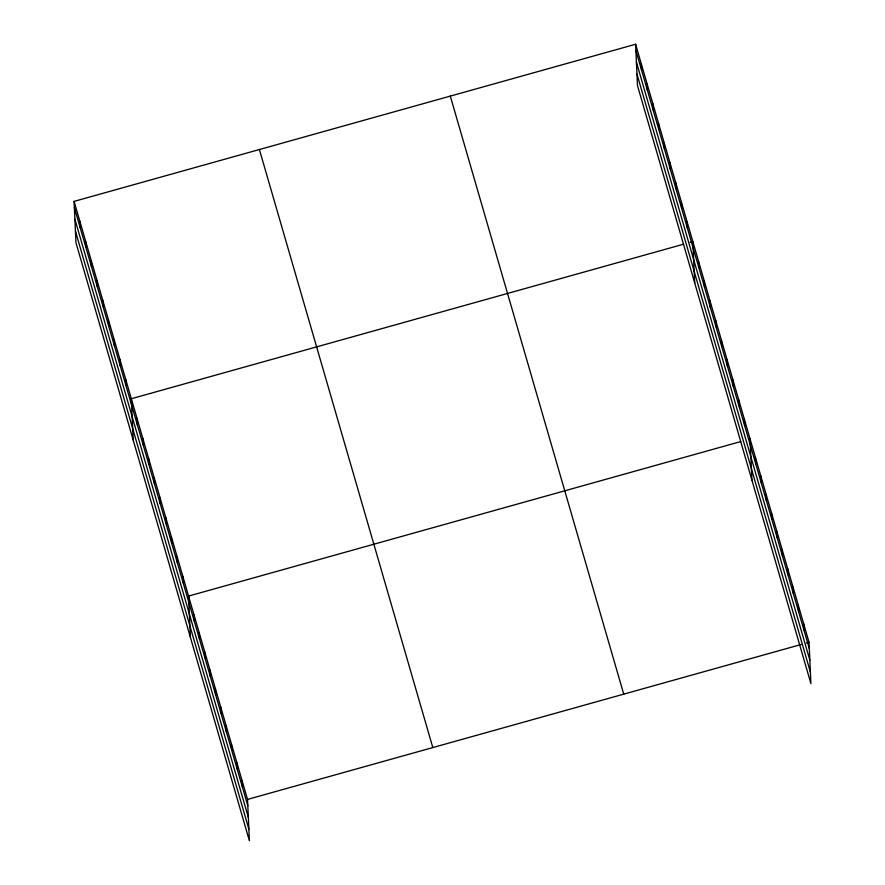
<?xml version="1.0" encoding="UTF-8"?>
<svg xmlns="http://www.w3.org/2000/svg" width="885" height="885" viewBox="0 0 885 885"><rect width="100%" height="100%" fill="white"/><g stroke="black" fill="none" stroke-linecap="round" stroke-linejoin="round"><path stroke-width="1.33" d="M74.086 201.382L247.523 799.42L249.393 840.75L75.966 242.711L74.086 201.382L635.607 44.25L809.034 642.289L810.914 683.618L637.477 85.579L635.607 44.25M683.574 244.194L131.323 398.737L133.204 440.066M690.189 242.346L692.833 241.605L694.714 282.934M740.8 441.549L188.549 596.081L190.43 637.421M247.523 799.42L801.091 644.512M806.39 643.03L809.034 642.289M635.895 50.589L809.321 648.628M636.415 62.138L809.841 660.177M636.957 74.03L810.383 672.08M450.299 96.1L623.737 694.139M259.393 149.521L432.82 747.571M74.384 207.721L247.811 805.759M74.904 219.259L248.331 817.309M75.446 231.162L248.873 829.201M803.668 623.803L803.956 630.142M798.314 605.318L798.602 611.657M792.949 586.832L793.237 593.171M787.595 568.347L787.882 574.686M782.229 549.873L782.517 556.211M776.864 531.387L777.152 537.726M771.51 512.902L771.797 519.241M766.144 494.416L766.432 500.755M760.79 475.931L761.078 482.27M755.425 457.445L755.713 463.784M750.071 438.96L751.94 480.29M744.34 419.224L744.628 425.563M738.621 399.489L738.909 405.828M732.902 379.753L733.189 386.092M727.171 360.018L727.459 366.357M721.452 340.283L721.74 346.621M715.733 320.547L716.02 326.886M710.002 300.812L710.29 307.15M704.283 281.076L704.571 287.415M698.553 261.341L698.851 267.679M687.114 221.869L687.402 228.208M681.384 202.134L681.671 208.473M675.664 182.398L675.952 188.737M669.945 162.663L670.233 169.002M664.215 142.927L664.502 149.266M658.495 123.192L658.783 129.531M652.776 103.456L653.064 109.795M647.046 83.721L647.333 90.06M641.326 63.986L641.614 70.324M242.158 780.935L242.446 787.274M236.804 762.45L237.091 768.788M231.439 743.964L231.726 750.303M226.073 725.479L226.361 731.818M220.719 706.993L221.007 713.332M215.354 688.508L215.641 694.847M209.999 670.022L210.287 676.361M204.634 651.537L204.922 657.876M199.28 633.052L199.567 639.39M193.915 614.566L194.202 620.905M182.83 576.345L183.118 582.684M177.111 556.61L177.398 562.948M171.38 536.874L171.668 543.213M165.661 517.139L165.949 523.477M159.942 497.403L160.229 503.742M154.211 477.668L154.499 484.006M148.492 457.932L148.78 464.282M142.773 438.208L143.06 444.547M137.042 418.472L137.33 424.811M125.604 379.001L125.891 385.34M119.873 359.266L120.161 365.605M114.154 339.53L114.442 345.869M108.435 319.795L108.722 326.134M102.704 300.059L102.992 306.398M96.985 280.324L97.273 286.663M91.266 260.588L91.553 266.927M85.535 240.853L85.823 247.192M79.816 221.117L80.104 227.456"/></g></svg>
